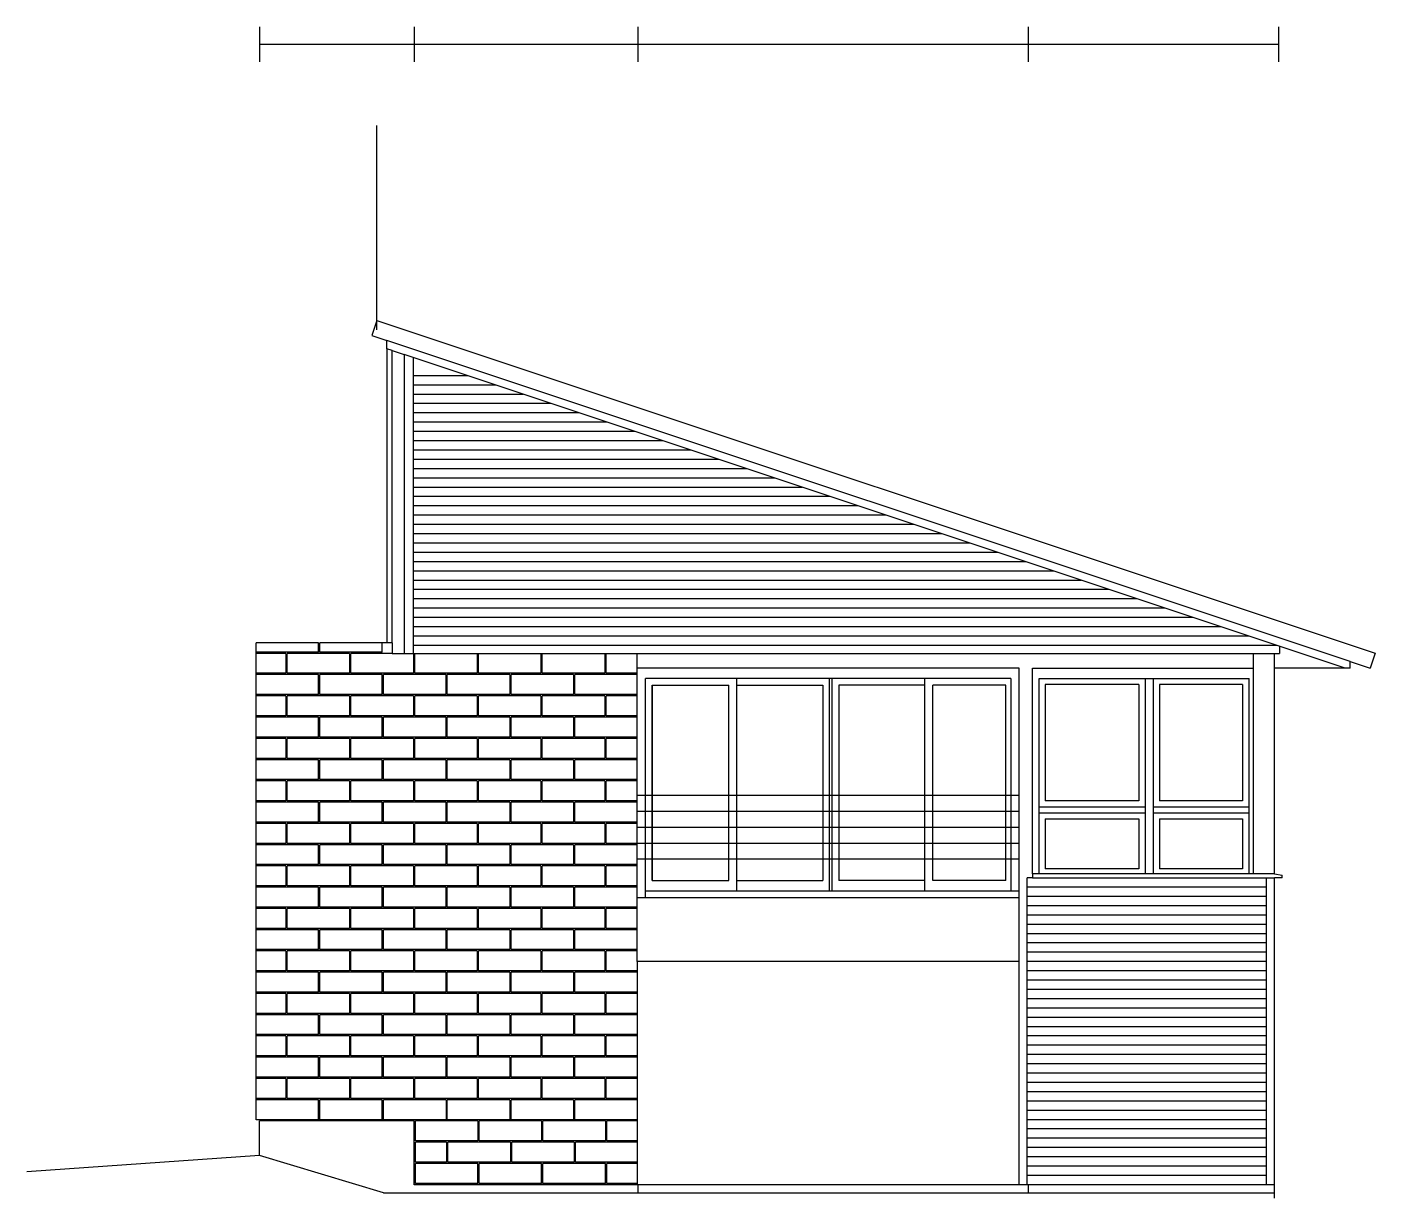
# Model space of a CAD drawing. Header units: inches. Extents: x 683 to 9370, y -498 to 3956.
# Drawn here: x 3461 to 3968, y 443 to 884 of the extents above; entities that cross this region are included whole.
import ezdxf

# ---------------------------------------------------------------- set-up
doc = ezdxf.new("R2010")
doc.units = ezdxf.units.IN
doc.header["$MEASUREMENT"] = 0
for name, color, linetype in [('blocks', 251, 'Continuous'), ('e1', 253, 'Continuous'), ('e2', 251, 'Continuous'), ('millwork', 40, 'Continuous'), ('walls', 7, 'Continuous')]:
    doc.layers.add(name, color=color, linetype=linetype)

msp = doc.modelspace()

# ---------------------------------------------------------------- linework, layer by layer
at = {"layer": 'blocks'}
for p, q in [((3570.82, 648.8), (3570.82, 652.3)), ((3571.32, 648.8), (3571.32, 652.3)), ((3594.82, 648.8), (3594.82, 652.3)), ((3570.82, 648.8), (3547.32, 648.8)), ((3558.56, 648.3), (3547.32, 648.3)), ((3558.56, 648.3), (3558.56, 640.8)), ((3582.56, 648.3), (3559.06, 648.3)), ((3559.06, 640.8), (3559.06, 648.3)), ((3594.82, 648.8), (3571.32, 648.8)), ((3582.56, 648.3), (3582.56, 640.8)), ((3598.57, 648.3), (3583.06, 648.3)), ((3583.06, 640.8), (3583.06, 648.3)), ((3606.56, 648.3), (3606.56, 640.8)), ((3607.06, 640.8), (3607.06, 648.3)), ((3630.56, 648.3), (3630.56, 640.8)), ((3631.06, 640.8), (3631.06, 648.3)), ((3654.56, 648.3), (3654.56, 640.8)), ((3655.06, 640.8), (3655.06, 648.3)), ((3678.56, 648.3), (3678.56, 640.8)), ((3679.06, 640.8), (3679.06, 648.3)), ((3558.56, 640.8), (3547.32, 640.8)), ((3570.82, 640.3), (3547.32, 640.3)), ((3582.56, 640.8), (3559.06, 640.8)), ((3570.82, 632.8), (3570.82, 640.3)), ((3594.82, 640.3), (3571.32, 640.3)), ((3571.32, 632.8), (3571.32, 640.3)), ((3606.56, 640.8), (3583.06, 640.8)), ((3594.82, 632.8), (3594.82, 640.3)), ((3595.32, 632.8), (3595.32, 640.3)), ((3618.82, 640.3), (3595.32, 640.3)), ((3630.56, 640.8), (3607.06, 640.8)), ((3618.82, 632.8), (3618.82, 640.3)), ((3642.82, 640.3), (3619.32, 640.3)), ((3619.32, 632.8), (3619.32, 640.3)), ((3654.56, 640.8), (3631.06, 640.8)), ((3642.82, 640.3), (3642.82, 632.8)), ((3666.82, 640.3), (3643.32, 640.3)), ((3643.32, 632.8), (3643.32, 640.3)), ((3678.56, 640.8), (3655.06, 640.8)), ((3666.82, 640.3), (3666.82, 632.8)), ((3690.82, 640.3), (3667.32, 640.3)), ((3667.32, 632.8), (3667.32, 640.3)), ((3690.81, 640.8), (3679.06, 640.8)), ((3570.82, 632.8), (3547.32, 632.8)), ((3558.56, 632.3), (3547.32, 632.3)), ((3558.56, 632.3), (3558.56, 624.8)), ((3559.06, 624.8), (3559.06, 632.3)), ((3582.56, 632.3), (3559.06, 632.3)), ((3594.82, 632.8), (3571.32, 632.8)), ((3582.56, 632.3), (3582.56, 624.8)), ((3583.06, 624.8), (3583.06, 632.3)), ((3606.56, 632.3), (3583.06, 632.3)), ((3618.82, 632.8), (3595.32, 632.8)), ((3606.56, 632.3), (3606.56, 624.8)), ((3630.56, 632.3), (3607.06, 632.3)), ((3607.06, 624.8), (3607.06, 632.3)), ((3642.82, 632.8), (3619.32, 632.8)), ((3630.56, 632.3), (3630.56, 624.8)), ((3631.06, 624.8), (3631.06, 632.3)), ((3654.56, 632.3), (3631.06, 632.3)), ((3666.82, 632.8), (3643.32, 632.8)), ((3654.56, 632.3), (3654.56, 624.8)), ((3655.06, 624.8), (3655.06, 632.3)), ((3678.56, 632.3), (3655.06, 632.3)), ((3690.82, 632.8), (3667.32, 632.8)), ((3678.56, 632.3), (3678.56, 624.8)), ((3679.06, 624.8), (3679.06, 632.3)), ((3690.81, 632.3), (3679.06, 632.3)), ((3558.56, 624.8), (3547.32, 624.8)), ((3570.82, 624.3), (3547.32, 624.3)), ((3582.56, 624.8), (3559.06, 624.8)), ((3570.82, 616.8), (3570.82, 624.3)), ((3594.82, 624.3), (3571.32, 624.3)), ((3571.32, 616.8), (3571.32, 624.3)), ((3606.56, 624.8), (3583.06, 624.8)), ((3594.82, 616.8), (3594.82, 624.3)), ((3618.82, 624.3), (3595.32, 624.3)), ((3595.32, 616.8), (3595.32, 624.3)), ((3630.56, 624.8), (3607.06, 624.8)), ((3618.82, 616.8), (3618.82, 624.3)), ((3642.82, 624.3), (3619.32, 624.3)), ((3619.32, 616.8), (3619.32, 624.3)), ((3654.56, 624.8), (3631.06, 624.8)), ((3642.82, 624.3), (3642.82, 616.8)), ((3666.82, 624.3), (3643.32, 624.3)), ((3643.32, 616.8), (3643.32, 624.3)), ((3678.56, 624.8), (3655.06, 624.8)), ((3666.82, 624.3), (3666.82, 616.8)), ((3690.82, 624.3), (3667.32, 624.3)), ((3667.32, 616.8), (3667.32, 624.3)), ((3690.81, 624.8), (3679.06, 624.8)), ((3570.82, 616.8), (3547.32, 616.8)), ((3558.56, 616.3), (3547.32, 616.3)), ((3558.56, 616.3), (3558.56, 608.8)), ((3582.56, 616.3), (3559.06, 616.3)), ((3559.06, 608.8), (3559.06, 616.3)), ((3594.82, 616.8), (3571.32, 616.8)), ((3582.56, 616.3), (3582.56, 608.8)), ((3583.06, 608.8), (3583.06, 616.3)), ((3606.56, 616.3), (3583.06, 616.3)), ((3618.82, 616.8), (3595.32, 616.8)), ((3606.56, 616.3), (3606.56, 608.8)), ((3630.56, 616.3), (3607.06, 616.3)), ((3607.06, 608.8), (3607.06, 616.3)), ((3642.82, 616.8), (3619.32, 616.8)), ((3630.56, 616.3), (3630.56, 608.8)), ((3631.06, 608.8), (3631.06, 616.3)), ((3654.56, 616.3), (3631.06, 616.3)), ((3666.82, 616.8), (3643.32, 616.8)), ((3654.56, 616.3), (3654.56, 608.8)), ((3678.56, 616.3), (3655.06, 616.3)), ((3655.06, 608.8), (3655.06, 616.3)), ((3690.82, 616.8), (3667.32, 616.8)), ((3678.56, 616.3), (3678.56, 608.8)), ((3679.06, 608.8), (3679.06, 616.3)), ((3690.81, 616.3), (3679.06, 616.3)), ((3558.56, 608.8), (3547.32, 608.8)), ((3570.82, 608.3), (3547.32, 608.3)), ((3582.56, 608.8), (3559.06, 608.8)), ((3570.82, 600.8), (3570.82, 608.3)), ((3594.82, 608.3), (3571.32, 608.3)), ((3571.32, 600.8), (3571.32, 608.3)), ((3606.56, 608.8), (3583.06, 608.8)), ((3594.82, 600.8), (3594.82, 608.3)), ((3595.32, 600.8), (3595.32, 608.3)), ((3618.82, 608.3), (3595.32, 608.3)), ((3630.56, 608.8), (3607.06, 608.8)), ((3618.82, 600.8), (3618.82, 608.3)), ((3642.82, 608.3), (3619.32, 608.3)), ((3619.32, 600.8), (3619.32, 608.3)), ((3654.56, 608.8), (3631.06, 608.8)), ((3642.82, 608.3), (3642.82, 600.8)), ((3666.82, 608.3), (3643.32, 608.3)), ((3643.32, 600.8), (3643.32, 608.3)), ((3678.56, 608.8), (3655.06, 608.8)), ((3666.82, 608.3), (3666.82, 600.8)), ((3690.82, 608.3), (3667.32, 608.3)), ((3667.32, 600.8), (3667.32, 608.3)), ((3690.81, 608.8), (3679.06, 608.8)), ((3570.82, 600.8), (3547.32, 600.8)), ((3558.56, 600.3), (3547.32, 600.3)), ((3558.56, 600.3), (3558.56, 592.8)), ((3582.56, 600.3), (3559.06, 600.3)), ((3559.06, 592.8), (3559.06, 600.3)), ((3594.82, 600.8), (3571.32, 600.8)), ((3582.56, 600.3), (3582.56, 592.8)), ((3583.06, 592.8), (3583.06, 600.3)), ((3606.56, 600.3), (3583.06, 600.3)), ((3618.82, 600.8), (3595.32, 600.8)), ((3606.56, 600.3), (3606.56, 592.8)), ((3630.56, 600.3), (3607.06, 600.3)), ((3607.06, 592.8), (3607.06, 600.3)), ((3642.82, 600.8), (3619.32, 600.8)), ((3630.56, 600.3), (3630.56, 592.8)), ((3631.06, 592.8), (3631.06, 600.3)), ((3654.56, 600.3), (3631.06, 600.3)), ((3666.82, 600.8), (3643.32, 600.8)), ((3654.56, 600.3), (3654.56, 592.8)), ((3678.56, 600.3), (3655.06, 600.3)), ((3655.06, 592.8), (3655.06, 600.3)), ((3690.82, 600.8), (3667.32, 600.8)), ((3678.56, 600.3), (3678.56, 592.8)), ((3679.06, 592.8), (3679.06, 600.3)), ((3690.81, 600.3), (3679.06, 600.3)), ((3558.56, 592.8), (3547.32, 592.8)), ((3570.82, 592.3), (3547.32, 592.3)), ((3582.56, 592.8), (3559.06, 592.8)), ((3570.82, 584.8), (3570.82, 592.3)), ((3594.82, 592.3), (3571.32, 592.3)), ((3571.32, 584.8), (3571.32, 592.3)), ((3606.56, 592.8), (3583.06, 592.8)), ((3594.82, 584.8), (3594.82, 592.3)), ((3595.32, 584.8), (3595.32, 592.3)), ((3618.82, 592.3), (3595.32, 592.3)), ((3630.56, 592.8), (3607.06, 592.8)), ((3618.82, 584.8), (3618.82, 592.3)), ((3642.82, 592.3), (3619.32, 592.3)), ((3619.32, 584.8), (3619.32, 592.3)), ((3654.56, 592.8), (3631.06, 592.8)), ((3642.82, 592.3), (3642.82, 584.8)), ((3666.82, 592.3), (3643.32, 592.3)), ((3643.32, 584.8), (3643.32, 592.3)), ((3678.56, 592.8), (3655.06, 592.8)), ((3666.82, 592.3), (3666.82, 584.8)), ((3690.82, 592.3), (3667.32, 592.3)), ((3667.32, 584.8), (3667.32, 592.3)), ((3690.81, 592.8), (3679.06, 592.8)), ((3570.82, 584.8), (3547.32, 584.8)), ((3558.56, 584.3), (3547.32, 584.3)), ((3558.56, 584.3), (3558.56, 576.8)), ((3582.56, 584.3), (3559.06, 584.3)), ((3559.06, 576.8), (3559.06, 584.3)), ((3594.82, 584.8), (3571.32, 584.8)), ((3582.56, 584.3), (3582.56, 576.8)), ((3583.06, 576.8), (3583.06, 584.3)), ((3606.56, 584.3), (3583.06, 584.3)), ((3618.82, 584.8), (3595.32, 584.8)), ((3606.56, 584.3), (3606.56, 576.8)), ((3630.56, 584.3), (3607.06, 584.3)), ((3607.06, 576.8), (3607.06, 584.3)), ((3642.82, 584.8), (3619.32, 584.8)), ((3630.56, 584.3), (3630.56, 576.8)), ((3631.06, 576.8), (3631.06, 584.3)), ((3654.56, 584.3), (3631.06, 584.3)), ((3666.82, 584.8), (3643.32, 584.8)), ((3654.56, 584.3), (3654.56, 576.8)), ((3678.56, 584.3), (3655.06, 584.3)), ((3655.06, 576.8), (3655.06, 584.3)), ((3690.82, 584.8), (3667.32, 584.8)), ((3678.56, 584.3), (3678.56, 576.8)), ((3679.06, 576.8), (3679.06, 584.3)), ((3690.81, 584.3), (3679.06, 584.3)), ((3558.56, 576.8), (3547.32, 576.8)), ((3570.82, 576.3), (3547.32, 576.3)), ((3582.56, 576.8), (3559.06, 576.8)), ((3570.82, 568.8), (3570.82, 576.3)), ((3594.82, 576.3), (3571.32, 576.3)), ((3571.32, 568.8), (3571.32, 576.3)), ((3606.56, 576.8), (3583.06, 576.8)), ((3594.82, 568.8), (3594.82, 576.3)), ((3595.32, 568.8), (3595.32, 576.3)), ((3618.82, 576.3), (3595.32, 576.3)), ((3630.56, 576.8), (3607.06, 576.8)), ((3618.82, 568.8), (3618.82, 576.3)), ((3642.82, 576.3), (3619.32, 576.3)), ((3619.32, 568.8), (3619.32, 576.3)), ((3654.56, 576.8), (3631.06, 576.8)), ((3642.82, 576.3), (3642.82, 568.8)), ((3666.82, 576.3), (3643.32, 576.3)), ((3643.32, 568.8), (3643.32, 576.3)), ((3678.56, 576.8), (3655.06, 576.8)), ((3666.82, 576.3), (3666.82, 568.8)), ((3690.82, 576.3), (3667.32, 576.3)), ((3667.32, 568.8), (3667.32, 576.3)), ((3690.81, 576.8), (3679.06, 576.8)), ((3570.82, 568.8), (3547.32, 568.8)), ((3558.56, 568.3), (3547.32, 568.3)), ((3558.56, 568.3), (3558.56, 560.8)), ((3582.56, 568.3), (3559.06, 568.3)), ((3559.06, 560.8), (3559.06, 568.3)), ((3594.82, 568.8), (3571.32, 568.8)), ((3582.56, 568.3), (3582.56, 560.8)), ((3583.06, 560.8), (3583.06, 568.3)), ((3606.56, 568.3), (3583.06, 568.3)), ((3618.82, 568.8), (3595.32, 568.8)), ((3606.56, 568.3), (3606.56, 560.8)), ((3630.56, 568.3), (3607.06, 568.3)), ((3607.06, 560.8), (3607.06, 568.3)), ((3642.82, 568.8), (3619.32, 568.8)), ((3630.56, 568.3), (3630.56, 560.8)), ((3631.06, 560.8), (3631.06, 568.3)), ((3654.56, 568.3), (3631.06, 568.3)), ((3666.82, 568.8), (3643.32, 568.8)), ((3654.56, 568.3), (3654.56, 560.8)), ((3678.56, 568.3), (3655.06, 568.3)), ((3655.06, 560.8), (3655.06, 568.3)), ((3690.82, 568.8), (3667.32, 568.8)), ((3678.56, 568.3), (3678.56, 560.8)), ((3679.06, 560.8), (3679.06, 568.3)), ((3690.81, 568.3), (3679.06, 568.3)), ((3558.56, 560.8), (3547.32, 560.8)), ((3570.82, 560.3), (3547.32, 560.3)), ((3582.56, 560.8), (3559.06, 560.8)), ((3570.82, 552.8), (3570.82, 560.3)), ((3571.32, 552.8), (3571.32, 560.3)), ((3594.82, 560.3), (3571.32, 560.3)), ((3606.56, 560.8), (3583.06, 560.8)), ((3594.82, 552.8), (3594.82, 560.3)), ((3595.32, 552.8), (3595.32, 560.3)), ((3618.82, 560.3), (3595.32, 560.3)), ((3630.56, 560.8), (3607.06, 560.8)), ((3618.82, 552.8), (3618.82, 560.3)), ((3619.32, 552.8), (3619.32, 560.3)), ((3642.82, 560.3), (3619.32, 560.3)), ((3654.56, 560.8), (3631.06, 560.8)), ((3642.82, 560.3), (3642.82, 552.8)), ((3643.32, 552.8), (3643.32, 560.3)), ((3666.82, 560.3), (3643.32, 560.3)), ((3678.56, 560.8), (3655.06, 560.8)), ((3666.82, 560.3), (3666.82, 552.8)), ((3667.32, 552.8), (3667.32, 560.3)), ((3690.82, 560.3), (3667.32, 560.3)), ((3690.81, 560.8), (3679.06, 560.8)), ((3570.82, 552.8), (3547.32, 552.8)), ((3558.56, 552.3), (3547.32, 552.3)), ((3558.56, 552.3), (3558.56, 544.8)), ((3582.56, 552.3), (3559.06, 552.3)), ((3559.06, 544.8), (3559.06, 552.3)), ((3594.82, 552.8), (3571.32, 552.8)), ((3582.56, 552.3), (3582.56, 544.8)), ((3606.56, 552.3), (3583.06, 552.3)), ((3583.06, 544.8), (3583.06, 552.3)), ((3618.82, 552.8), (3595.32, 552.8)), ((3606.56, 552.3), (3606.56, 544.8)), ((3630.56, 552.3), (3607.06, 552.3)), ((3607.06, 544.8), (3607.06, 552.3)), ((3642.82, 552.8), (3619.32, 552.8)), ((3630.56, 552.3), (3630.56, 544.8)), ((3654.56, 552.3), (3631.06, 552.3)), ((3631.06, 544.8), (3631.06, 552.3)), ((3666.82, 552.8), (3643.32, 552.8)), ((3654.56, 552.3), (3654.56, 544.8)), ((3678.56, 552.3), (3655.06, 552.3)), ((3655.06, 544.8), (3655.06, 552.3)), ((3690.82, 552.8), (3667.32, 552.8)), ((3678.56, 552.3), (3678.56, 544.8)), ((3690.81, 552.3), (3679.06, 552.3)), ((3679.06, 544.8), (3679.06, 552.3)), ((3558.56, 544.8), (3547.32, 544.8)), ((3570.82, 544.3), (3547.32, 544.3)), ((3582.56, 544.8), (3559.06, 544.8)), ((3570.82, 536.8), (3570.82, 544.3)), ((3571.32, 536.8), (3571.32, 544.3)), ((3594.82, 544.3), (3571.32, 544.3)), ((3606.56, 544.8), (3583.06, 544.8)), ((3594.82, 536.8), (3594.82, 544.3)), ((3595.32, 536.8), (3595.32, 544.3)), ((3618.82, 544.3), (3595.32, 544.3)), ((3630.56, 544.8), (3607.06, 544.8)), ((3618.82, 536.8), (3618.82, 544.3)), ((3642.82, 544.3), (3619.32, 544.3)), ((3619.32, 536.8), (3619.32, 544.3)), ((3654.56, 544.8), (3631.06, 544.8)), ((3642.82, 544.3), (3642.82, 536.8)), ((3643.32, 536.8), (3643.32, 544.3)), ((3666.82, 544.3), (3643.32, 544.3)), ((3678.56, 544.8), (3655.06, 544.8)), ((3666.82, 544.3), (3666.82, 536.8)), ((3690.82, 544.3), (3667.32, 544.3)), ((3667.32, 536.8), (3667.32, 544.3)), ((3690.81, 544.8), (3679.06, 544.8)), ((3570.82, 536.8), (3547.32, 536.8)), ((3558.56, 536.3), (3547.32, 536.3)), ((3558.56, 536.3), (3558.56, 528.8)), ((3582.56, 536.3), (3559.06, 536.3)), ((3559.06, 528.8), (3559.06, 536.3)), ((3594.82, 536.8), (3571.32, 536.8)), ((3582.56, 536.3), (3582.56, 528.8)), ((3606.56, 536.3), (3583.06, 536.3)), ((3583.06, 528.8), (3583.06, 536.3)), ((3618.82, 536.8), (3595.32, 536.8)), ((3606.56, 536.3), (3606.56, 528.8)), ((3630.56, 536.3), (3607.06, 536.3)), ((3607.06, 528.8), (3607.06, 536.3)), ((3642.82, 536.8), (3619.32, 536.8)), ((3630.56, 536.3), (3630.56, 528.8)), ((3654.56, 536.3), (3631.06, 536.3)), ((3631.06, 528.8), (3631.06, 536.3)), ((3666.82, 536.8), (3643.32, 536.8)), ((3654.56, 536.3), (3654.56, 528.8)), ((3678.56, 536.3), (3655.06, 536.3)), ((3655.06, 528.8), (3655.06, 536.3)), ((3690.82, 536.8), (3667.32, 536.8)), ((3678.56, 536.3), (3678.56, 528.8)), ((3690.81, 536.3), (3679.06, 536.3)), ((3679.06, 528.8), (3679.06, 536.3)), ((3558.56, 528.8), (3547.32, 528.8)), ((3570.82, 528.3), (3547.32, 528.3)), ((3582.56, 528.8), (3559.06, 528.8)), ((3570.82, 520.8), (3570.82, 528.3)), ((3594.82, 528.3), (3571.32, 528.3)), ((3571.32, 520.8), (3571.32, 528.3)), ((3606.56, 528.8), (3583.06, 528.8)), ((3594.82, 520.8), (3594.82, 528.3)), ((3595.32, 520.8), (3595.32, 528.3)), ((3618.82, 528.3), (3595.32, 528.3)), ((3630.56, 528.8), (3607.06, 528.8)), ((3618.82, 520.8), (3618.82, 528.3)), ((3642.82, 528.3), (3619.32, 528.3)), ((3619.32, 520.8), (3619.32, 528.3)), ((3654.56, 528.8), (3631.06, 528.8)), ((3642.82, 528.3), (3642.82, 520.8)), ((3666.82, 528.3), (3643.32, 528.3)), ((3643.32, 520.8), (3643.32, 528.3)), ((3678.56, 528.8), (3655.06, 528.8)), ((3666.82, 528.3), (3666.82, 520.8)), ((3690.82, 528.3), (3667.32, 528.3)), ((3667.32, 520.8), (3667.32, 528.3)), ((3690.81, 528.8), (3679.06, 528.8)), ((3570.82, 520.8), (3547.32, 520.8)), ((3558.56, 520.3), (3547.32, 520.3)), ((3558.56, 520.3), (3558.56, 512.8)), ((3582.56, 520.3), (3559.06, 520.3)), ((3559.06, 512.8), (3559.06, 520.3)), ((3594.82, 520.8), (3571.32, 520.8)), ((3582.56, 520.3), (3582.56, 512.8)), ((3583.06, 512.8), (3583.06, 520.3)), ((3606.56, 520.3), (3583.06, 520.3)), ((3618.82, 520.8), (3595.32, 520.8)), ((3606.56, 520.3), (3606.56, 512.8)), ((3630.56, 520.3), (3607.06, 520.3)), ((3607.06, 512.8), (3607.06, 520.3)), ((3642.82, 520.8), (3619.32, 520.8)), ((3630.56, 520.3), (3630.56, 512.8)), ((3631.06, 512.8), (3631.06, 520.3)), ((3654.56, 520.3), (3631.06, 520.3)), ((3666.82, 520.8), (3643.32, 520.8)), ((3654.56, 520.3), (3654.56, 512.8)), ((3678.56, 520.3), (3655.06, 520.3)), ((3655.06, 512.8), (3655.06, 520.3)), ((3690.82, 520.8), (3667.32, 520.8)), ((3678.56, 520.3), (3678.56, 512.8)), ((3679.06, 512.8), (3679.06, 520.3)), ((3690.81, 520.3), (3679.06, 520.3)), ((3558.56, 512.8), (3547.32, 512.8)), ((3582.56, 512.8), (3559.06, 512.8)), ((3606.56, 512.8), (3583.06, 512.8)), ((3630.56, 512.8), (3607.06, 512.8)), ((3654.56, 512.8), (3631.06, 512.8)), ((3678.56, 512.8), (3655.06, 512.8)), ((3690.81, 512.8), (3679.06, 512.8)), ((3570.82, 512.3), (3547.32, 512.3)), ((3570.82, 504.8), (3570.82, 512.3)), ((3594.82, 512.3), (3571.32, 512.3)), ((3571.32, 504.8), (3571.32, 512.3)), ((3594.82, 504.8), (3594.82, 512.3)), ((3595.32, 504.8), (3595.32, 512.3)), ((3618.82, 512.3), (3595.32, 512.3)), ((3618.82, 504.8), (3618.82, 512.3)), ((3642.82, 512.3), (3619.32, 512.3)), ((3619.32, 504.8), (3619.32, 512.3)), ((3642.82, 512.3), (3642.82, 504.8)), ((3666.82, 512.3), (3643.32, 512.3)), ((3643.32, 504.8), (3643.32, 512.3)), ((3666.82, 512.3), (3666.82, 504.8)), ((3690.82, 512.3), (3667.32, 512.3)), ((3667.32, 504.8), (3667.32, 512.3)), ((3570.82, 504.8), (3547.32, 504.8)), ((3558.56, 504.3), (3547.32, 504.3)), ((3558.56, 504.3), (3558.56, 496.8)), ((3582.56, 504.3), (3559.06, 504.3)), ((3559.06, 496.8), (3559.06, 504.3)), ((3594.82, 504.8), (3571.32, 504.8)), ((3582.56, 504.3), (3582.56, 496.8)), ((3583.06, 496.8), (3583.06, 504.3)), ((3606.56, 504.3), (3583.06, 504.3)), ((3618.82, 504.8), (3595.32, 504.8)), ((3606.56, 504.3), (3606.56, 496.8)), ((3630.56, 504.3), (3607.06, 504.3)), ((3607.06, 496.8), (3607.06, 504.3)), ((3642.82, 504.8), (3619.32, 504.8)), ((3630.56, 504.3), (3630.56, 496.8)), ((3631.06, 496.8), (3631.06, 504.3)), ((3654.56, 504.3), (3631.06, 504.3)), ((3666.82, 504.8), (3643.32, 504.8)), ((3654.56, 504.3), (3654.56, 496.8)), ((3678.56, 504.3), (3655.06, 504.3)), ((3655.06, 496.8), (3655.06, 504.3)), ((3690.82, 504.8), (3667.32, 504.8)), ((3678.56, 504.3), (3678.56, 496.8)), ((3679.06, 496.8), (3679.06, 504.3)), ((3690.81, 504.3), (3679.06, 504.3)), ((3558.56, 496.8), (3547.32, 496.8)), ((3570.82, 496.3), (3547.32, 496.3)), ((3582.56, 496.8), (3559.06, 496.8)), ((3570.82, 488.8), (3570.82, 496.3)), ((3594.82, 496.3), (3571.32, 496.3)), ((3571.32, 488.8), (3571.32, 496.3)), ((3606.56, 496.8), (3583.06, 496.8)), ((3594.82, 488.8), (3594.82, 496.3)), ((3595.32, 488.8), (3595.32, 496.3)), ((3618.82, 496.3), (3595.32, 496.3)), ((3630.56, 496.8), (3607.06, 496.8)), ((3618.82, 488.8), (3618.82, 496.3)), ((3642.82, 496.3), (3619.32, 496.3)), ((3619.32, 488.8), (3619.32, 496.3)), ((3654.56, 496.8), (3631.06, 496.8)), ((3642.82, 496.3), (3642.82, 488.8)), ((3666.82, 496.3), (3643.32, 496.3)), ((3643.32, 488.8), (3643.32, 496.3)), ((3678.56, 496.8), (3655.06, 496.8)), ((3666.82, 496.3), (3666.82, 488.8)), ((3690.82, 496.3), (3667.32, 496.3)), ((3667.32, 488.8), (3667.32, 496.3)), ((3690.81, 496.8), (3679.06, 496.8)), ((3570.82, 488.8), (3547.32, 488.8)), ((3558.56, 488.3), (3547.32, 488.3)), ((3558.56, 488.3), (3558.56, 480.8)), ((3559.06, 480.8), (3559.06, 488.3)), ((3582.56, 488.3), (3559.06, 488.3)), ((3594.82, 488.8), (3571.32, 488.8)), ((3582.56, 488.3), (3582.56, 480.8)), ((3583.06, 480.8), (3583.06, 488.3)), ((3606.56, 488.3), (3583.06, 488.3)), ((3618.82, 488.8), (3595.32, 488.8)), ((3606.56, 488.3), (3606.56, 480.8)), ((3630.56, 488.3), (3607.06, 488.3)), ((3607.06, 480.8), (3607.06, 488.3)), ((3642.82, 488.8), (3619.32, 488.8)), ((3630.56, 488.3), (3630.56, 480.8)), ((3631.06, 480.8), (3631.06, 488.3)), ((3654.56, 488.3), (3631.06, 488.3)), ((3666.82, 488.8), (3643.32, 488.8)), ((3654.56, 488.3), (3654.56, 480.8)), ((3655.06, 480.8), (3655.06, 488.3)), ((3678.56, 488.3), (3655.06, 488.3)), ((3690.82, 488.8), (3667.32, 488.8)), ((3678.56, 488.3), (3678.56, 480.8)), ((3679.06, 480.8), (3679.06, 488.3)), ((3690.81, 488.3), (3679.06, 488.3)), ((3558.56, 480.8), (3547.32, 480.8)), ((3570.82, 480.3), (3547.32, 480.3)), ((3582.56, 480.8), (3559.06, 480.8)), ((3570.82, 472.8), (3570.82, 480.3)), ((3594.82, 480.3), (3571.32, 480.3)), ((3571.32, 472.8), (3571.32, 480.3)), ((3606.56, 480.8), (3583.06, 480.8)), ((3594.82, 472.8), (3594.82, 480.3)), ((3618.82, 480.3), (3595.32, 480.3)), ((3595.32, 472.8), (3595.32, 480.3)), ((3630.56, 480.8), (3607.06, 480.8)), ((3618.82, 480.3), (3618.82, 472.8)), ((3642.82, 480.3), (3619.32, 480.3)), ((3619.32, 472.8), (3619.32, 480.3)), ((3654.56, 480.8), (3631.06, 480.8)), ((3642.82, 480.3), (3642.82, 472.8)), ((3666.82, 480.3), (3643.32, 480.3)), ((3643.32, 472.8), (3643.32, 480.3)), ((3678.56, 480.8), (3655.06, 480.8)), ((3666.82, 480.3), (3666.82, 472.8)), ((3690.82, 480.3), (3667.32, 480.3)), ((3667.32, 472.8), (3667.32, 480.3)), ((3690.81, 480.8), (3679.06, 480.8)), ((3570.82, 472.8), (3547.32, 472.8)), ((3594.82, 472.8), (3571.32, 472.8)), ((3618.82, 472.8), (3595.32, 472.8)), ((3630.82, 472.3), (3607.32, 472.3)), ((3607.32, 464.8), (3607.32, 472.3)), ((3642.82, 472.8), (3619.32, 472.8)), ((3630.82, 472.3), (3630.82, 464.8)), ((3631.32, 464.8), (3631.32, 472.3)), ((3654.82, 472.3), (3631.32, 472.3)), ((3666.82, 472.8), (3643.32, 472.8)), ((3654.82, 472.3), (3654.82, 464.8)), ((3678.82, 472.3), (3655.32, 472.3)), ((3655.32, 464.8), (3655.32, 472.3)), ((3690.82, 472.8), (3667.32, 472.8)), ((3678.82, 472.3), (3678.82, 464.8)), ((3690.82, 472.3), (3679.32, 472.3)), ((3679.32, 464.8), (3679.32, 472.3)), ((3630.81, 464.8), (3607.31, 464.8)), ((3607.32, 456.8), (3607.32, 464.3)), ((3619.07, 464.3), (3607.32, 464.3)), ((3619.07, 464.3), (3619.07, 456.8)), ((3643.07, 464.3), (3619.57, 464.3)), ((3619.57, 456.8), (3619.57, 464.3)), ((3654.81, 464.8), (3631.31, 464.8)), ((3643.07, 464.3), (3643.07, 456.8)), ((3643.57, 456.8), (3643.57, 464.3)), ((3667.07, 464.3), (3643.57, 464.3)), ((3678.81, 464.8), (3655.31, 464.8)), ((3667.07, 464.3), (3667.07, 456.8)), ((3690.82, 464.3), (3667.57, 464.3)), ((3667.57, 456.8), (3667.57, 464.3)), ((3690.81, 464.8), (3679.31, 464.8)), ((3619.07, 456.8), (3607.32, 456.8)), ((3643.07, 456.8), (3619.57, 456.8)), ((3667.07, 456.8), (3643.57, 456.8)), ((3690.82, 456.8), (3667.57, 456.8)), ((3630.81, 456.3), (3607.31, 456.3)), ((3607.32, 448.8), (3607.32, 456.3)), ((3630.81, 448.8), (3630.81, 456.3)), ((3631.31, 448.8), (3631.31, 456.3)), ((3654.81, 456.3), (3631.31, 456.3)), ((3654.81, 448.8), (3654.81, 456.3)), ((3678.81, 456.3), (3655.31, 456.3)), ((3655.31, 448.8), (3655.31, 456.3)), ((3678.81, 448.8), (3678.81, 456.3)), ((3690.82, 456.3), (3679.31, 456.3)), ((3679.31, 448.8), (3679.31, 456.3)), ((3630.81, 448.8), (3607.31, 448.8)), ((3654.81, 448.8), (3631.31, 448.8)), ((3678.81, 448.8), (3655.31, 448.8)), ((3690.82, 448.8), (3679.31, 448.8))]:
    msp.add_line(p, q, dxfattribs=at)
at = {"layer": 'e1'}
for p, q in [((3598.57, 762.25), (3603.07, 760.75)), ((3603.07, 760.75), (3603.07, 648.3)), ((3598.57, 652.3), (3598.57, 648.3)), ((3598.57, 648.3), (3932.57, 648.3)), ((3690.81, 532.3), (3690.81, 648.3)), ((3930.57, 642.74), (3930.57, 648.3)), ((3959.07, 642.74), (3930.57, 642.74)), ((3930.57, 565.35), (3839.57, 565.35)), ((3839.57, 565.35), (3839.57, 563.8)), ((3839.57, 563.8), (3930.57, 563.8)), ((3933.57, 563.8), (3930.57, 563.8))]:
    msp.add_line(p, q, dxfattribs=at)
at = {"layer": 'e2'}
for p, q in [((3548.57, 884.09), (3548.57, 870.94)), ((3606.82, 884.09), (3606.82, 870.94)), ((3691.07, 884.09), (3691.07, 870.94)), ((3837.94, 884.09), (3837.94, 870.94)), ((3932.19, 884.09), (3932.19, 870.94)), ((3932.19, 877.51), (3548.57, 877.51)), ((3959.07, 645.24), (3596.57, 766.07)), ((3596.57, 762.91), (3596.57, 652.3)), ((3957.23, 642.69), (3603.07, 760.75)), ((3606.57, 648.3), (3606.57, 759.58)), ((3626.9, 752.8), (3606.57, 752.8)), ((3637.4, 749.3), (3606.57, 749.3)), ((3647.9, 745.8), (3606.57, 745.8)), ((3658.4, 742.3), (3606.57, 742.3)), ((3668.9, 738.8), (3606.57, 738.8)), ((3679.4, 735.3), (3606.57, 735.3)), ((3689.9, 731.8), (3606.57, 731.8)), ((3700.4, 728.3), (3606.57, 728.3)), ((3710.9, 724.8), (3606.57, 724.8)), ((3721.4, 721.3), (3606.57, 721.3)), ((3731.9, 717.8), (3606.57, 717.8)), ((3742.4, 714.3), (3606.57, 714.3)), ((3752.9, 710.8), (3606.57, 710.8)), ((3763.4, 707.3), (3606.57, 707.3)), ((3773.9, 703.8), (3606.57, 703.8)), ((3784.4, 700.3), (3606.57, 700.3)), ((3794.9, 696.8), (3606.57, 696.8)), ((3805.4, 693.3), (3606.57, 693.3)), ((3815.9, 689.8), (3606.57, 689.8)), ((3826.4, 686.3), (3606.57, 686.3)), ((3836.9, 682.8), (3606.57, 682.8)), ((3847.4, 679.3), (3606.57, 679.3)), ((3857.9, 675.8), (3606.57, 675.8)), ((3868.4, 672.3), (3606.57, 672.3)), ((3878.9, 668.8), (3606.57, 668.8)), ((3889.4, 665.3), (3606.57, 665.3)), ((3899.9, 661.8), (3606.57, 661.8)), ((3910.4, 658.3), (3606.57, 658.3)), ((3920.9, 654.8), (3606.57, 654.8)), ((3931.4, 651.3), (3606.57, 651.3)), ((3932.57, 650.91), (3932.57, 648.3)), ((3922.57, 648.3), (3922.57, 565.35)), ((3834.57, 642.76), (3690.81, 642.76)), ((3834.57, 532.3), (3834.57, 642.76)), ((3839.57, 565.35), (3839.57, 642.76)), ((3839.57, 642.76), (3922.57, 642.76)), ((3831.44, 638.8), (3693.94, 638.8)), ((3693.94, 556.3), (3693.94, 638.8)), ((3696.44, 636.3), (3725.31, 636.3)), ((3696.44, 562.8), (3696.44, 636.3)), ((3696.44, 636.3), (3696.44, 562.8)), ((3725.31, 562.8), (3725.31, 636.3)), ((3728.31, 558.8), (3728.31, 638.8)), ((3728.31, 636.3), (3760.69, 636.3)), ((3760.69, 636.3), (3760.69, 562.8)), ((3763.19, 558.8), (3763.19, 638.8)), ((3764.19, 558.8), (3764.19, 638.8)), ((3766.69, 636.3), (3766.69, 562.8)), ((3799.07, 636.3), (3766.69, 636.3)), ((3799.07, 558.8), (3799.07, 638.8)), ((3829.57, 636.3), (3802.07, 636.3)), ((3802.07, 562.8), (3802.07, 636.3)), ((3829.57, 562.8), (3829.57, 636.3)), ((3831.44, 638.8), (3831.44, 558.8)), ((3842.1, 565.35), (3842.1, 638.8)), ((3842.1, 638.8), (3921.07, 638.8)), ((3844.35, 636.55), (3844.35, 592.8)), ((3879.57, 636.55), (3844.35, 636.55)), ((3879.57, 636.55), (3879.57, 592.8)), ((3882.07, 565.35), (3882.07, 638.8)), ((3885.07, 565.35), (3885.07, 638.8)), ((3887.32, 636.55), (3887.32, 592.8)), ((3918.57, 636.55), (3887.32, 636.55)), ((3918.57, 636.55), (3918.57, 592.8)), ((3921.07, 565.35), (3921.07, 638.8)), ((3834.57, 594.8), (3690.81, 594.8)), ((3834.57, 588.8), (3690.81, 588.8)), ((3842.1, 590.55), (3882.07, 590.55)), ((3879.57, 592.8), (3844.35, 592.8)), ((3885.07, 590.55), (3921.07, 590.55)), ((3918.57, 592.8), (3887.32, 592.8)), ((3842.1, 588.3), (3882.07, 588.3)), ((3844.35, 586.05), (3879.57, 586.05)), ((3844.35, 586.05), (3844.35, 567.26)), ((3879.57, 586.05), (3879.57, 567.26)), ((3885.07, 588.3), (3921.07, 588.3)), ((3887.32, 586.05), (3887.32, 567.26)), ((3887.32, 586.05), (3918.57, 586.05)), ((3918.57, 586.05), (3918.57, 567.26)), ((3834.57, 582.8), (3690.81, 582.8)), ((3834.57, 576.8), (3690.81, 576.8)), ((3834.57, 570.8), (3690.81, 570.8)), ((3837.57, 448.3), (3837.57, 563.8)), ((3839.57, 563.8), (3837.57, 563.8)), ((3879.57, 567.26), (3844.35, 567.26)), ((3918.57, 567.26), (3887.32, 567.26)), ((3927.57, 448.3), (3927.57, 563.8)), ((3834.57, 558.8), (3693.94, 558.8)), ((3696.44, 562.8), (3725.31, 562.8)), ((3728.31, 562.8), (3760.69, 562.8)), ((3799.07, 562.8), (3766.69, 562.8)), ((3829.57, 562.8), (3802.07, 562.8)), ((3927.57, 560.3), (3837.57, 560.3)), ((3834.57, 556.3), (3690.81, 556.3)), ((3927.57, 556.8), (3837.57, 556.8)), ((3927.57, 553.3), (3837.57, 553.3)), ((3927.57, 549.8), (3837.57, 549.8)), ((3927.57, 546.3), (3837.57, 546.3)), ((3927.57, 542.8), (3837.57, 542.8)), ((3927.57, 539.3), (3837.57, 539.3)), ((3927.57, 535.8), (3837.57, 535.8)), ((3927.57, 532.3), (3837.57, 532.3)), ((3927.57, 528.8), (3837.57, 528.8)), ((3927.57, 525.3), (3837.57, 525.3)), ((3927.57, 521.8), (3837.57, 521.8)), ((3927.57, 518.3), (3837.57, 518.3)), ((3927.57, 514.8), (3837.57, 514.8)), ((3927.57, 511.3), (3837.57, 511.3)), ((3927.57, 507.8), (3837.57, 507.8)), ((3927.57, 504.3), (3837.57, 504.3)), ((3927.57, 500.8), (3837.57, 500.8)), ((3927.57, 497.3), (3837.57, 497.3)), ((3927.57, 493.8), (3837.57, 493.8)), ((3927.57, 490.3), (3837.57, 490.3)), ((3927.57, 486.8), (3837.57, 486.8)), ((3927.57, 483.3), (3837.57, 483.3)), ((3927.57, 479.8), (3837.57, 479.8)), ((3606.82, 472.3), (3548.57, 472.3)), ((3606.82, 448.3), (3606.82, 472.3)), ((3927.57, 476.3), (3837.57, 476.3)), ((3927.57, 472.8), (3837.57, 472.8)), ((3927.57, 469.3), (3837.57, 469.3)), ((3927.57, 465.8), (3837.57, 465.8)), ((3927.57, 462.3), (3837.57, 462.3)), ((3927.57, 458.8), (3837.57, 458.8)), ((3927.57, 455.3), (3837.57, 455.3)), ((3927.57, 451.8), (3837.57, 451.8)), ((3691.07, 448.3), (3606.82, 448.3)), ((3930.57, 448.3), (3691.07, 448.3)), ((3691.07, 448.3), (3691.07, 445.3)), ((3837.94, 448.3), (3837.94, 445.3))]:
    msp.add_line(p, q, dxfattribs=at)
at = {"layer": 'millwork'}
msp.add_line((3592.77, 770.05), (3592.77, 847), dxfattribs=at)
at = {"layer": 'walls'}
for p, q in [((3592.77, 773.66), (3590.87, 767.97)), ((3592.77, 773.66), (3968.46, 648.43)), ((3590.87, 767.97), (3596.57, 766.07)), ((3596.57, 762.91), (3596.57, 766.07)), ((3598.57, 762.25), (3596.57, 762.91)), ((3598.57, 652.3), (3598.57, 762.25)), ((3547.32, 472.8), (3547.32, 652.3)), ((3570.82, 652.3), (3547.32, 652.3)), ((3598.57, 652.3), (3571.32, 652.3)), ((3959.07, 642.74), (3959.07, 645.24)), ((3959.07, 645.24), (3966.57, 642.74)), ((3968.46, 648.43), (3966.57, 642.74)), ((3930.57, 565.35), (3930.57, 642.74)), ((3930.57, 565.35), (3933.57, 564.8)), ((3930.57, 443.3), (3930.57, 563.8)), ((3933.57, 563.8), (3933.57, 564.8)), ((3834.57, 532.3), (3690.81, 532.3)), ((3690.81, 532.3), (3690.81, 448.3)), ((3834.57, 448.3), (3834.57, 532.3)), ((3548.57, 459.35), (3548.57, 472.3)), ((3548.57, 459.35), (3461.11, 453.18)), ((3595.24, 445.3), (3548.57, 459.35)), ((3595.24, 445.3), (3930.57, 445.3))]:
    msp.add_line(p, q, dxfattribs=at)

doc.saveas('drawing.dxf')
